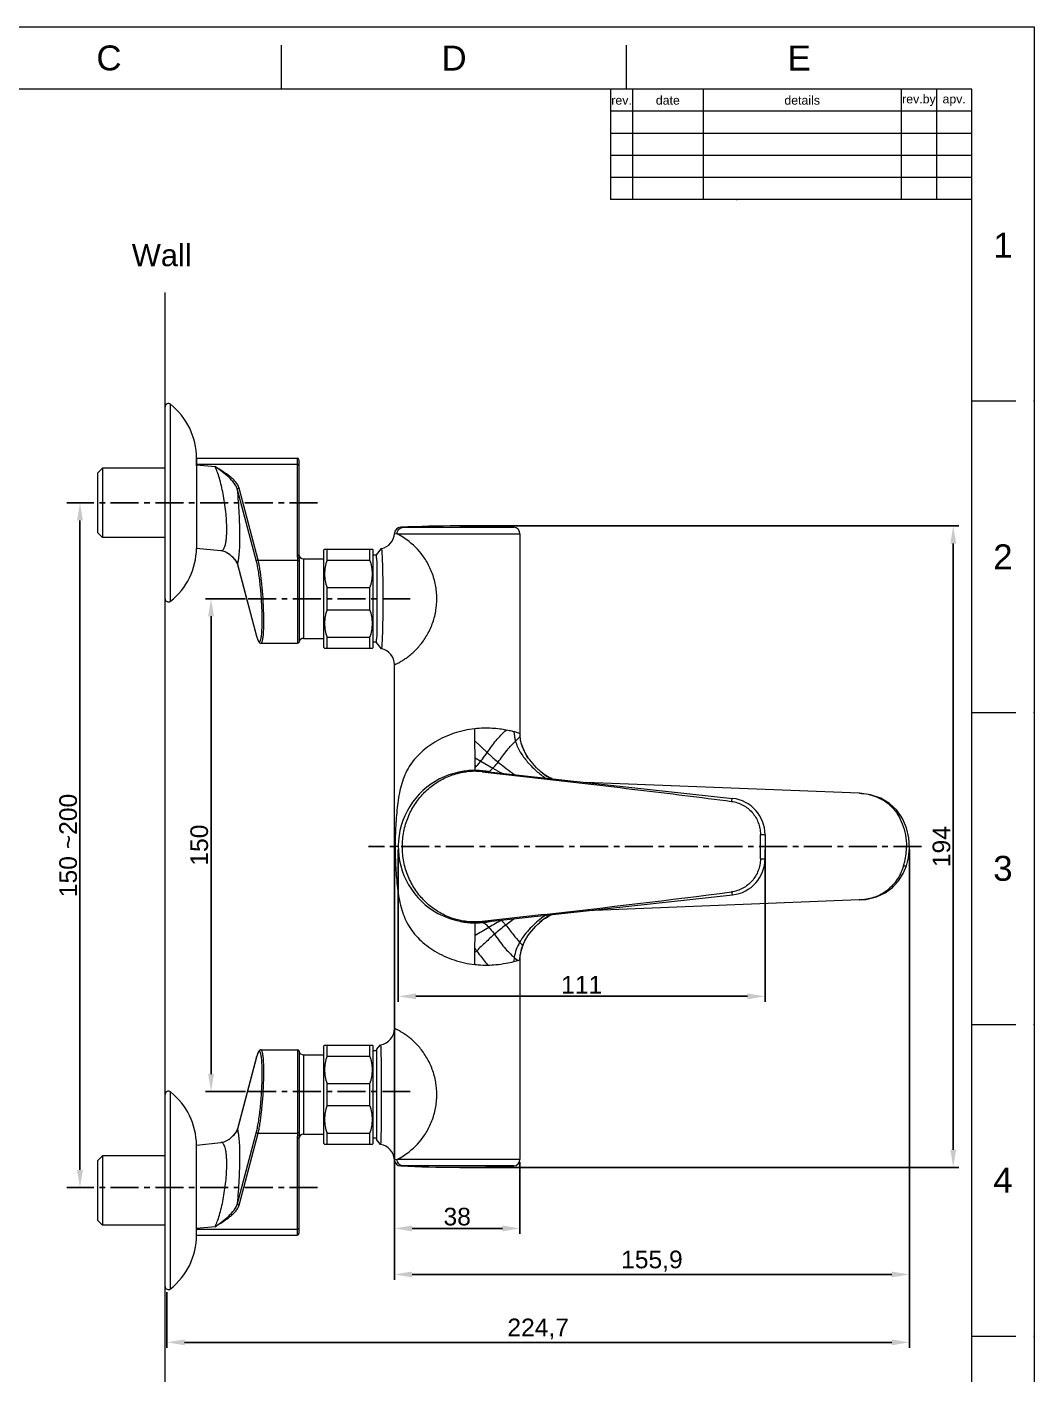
# Model space of a CAD drawing. Header units: millimetres. Extents: x 789 to 1209, y -1278 to -684.
# Drawn here: x 980.5 to 1209.1, y -989.4 to -683.8 of the extents above; entities that cross this region are included whole.
import ezdxf

# ---------------------------------------------------------------- set-up
doc = ezdxf.new("R2010")
doc.units = ezdxf.units.MM
doc.header["$LTSCALE"] = 0.1
doc.linetypes.add('CENTERX2', pattern=[101.6, 63.5, -12.7, 12.7, -12.7])
doc.layers.get('0').update_dxf_attribs({"lineweight": 13})
doc.layers.add('CENTER', color=1, linetype='CENTERX2')
doc.layers.add('TEXT', color=2, linetype='Continuous')
doc.layers.add('DIM', color=3, linetype='Continuous', lineweight=9)
doc.layers.add('FORM', color=7, linetype='Continuous', lineweight=13)
doc.styles.get("Standard").update_dxf_attribs({"font": 'arial.ttf'})
doc.dimstyles.new('ISO-25', dxfattribs={"dimtxt": 2.5, "dimasz": 2.5, "dimexe": 1.25, "dimexo": 0.625, "dimtad": 1, "dimlfac": 1.333333, "dimtxsty": 'Standard', "dimcen": 2.5, "dimadec": 0, "dimazin": 0, "dimtfac": 1, "dimtmove": 0, "dimatfit": 3, "dimfxl": 0, "dimarcsym": 0})

# ---------------------------------------------------------------- blocks, each defined once
blk = doc.blocks.new('*D3')
at = {"layer": 'Defpoints', "color": 0}
for p in [(989.55, -791.79), (989.55, -947.12), (992.57, -947.12)]:
    blk.add_point(p, dxfattribs=at)
at = {"layer": 'DIM', "color": 0, "lineweight": -2}
for p, q in [((990.18, -791.79), (993.82, -791.79)), ((992.57, -795.79), (992.57, -943.12)), ((990.18, -947.12), (993.82, -947.12))]:
    blk.add_line(p, q, dxfattribs=at)
at = {"layer": 'DIM', "color": 0}
for points in [[(991.9, -795.79), (993.24, -795.79), (992.57, -791.79)], [(991.9, -943.12), (993.24, -943.12), (992.57, -947.12)]]:
    blk.add_solid(points, dxfattribs=at)
at = {"layer": 'DIM', "color": 0, "insert": (989.9, -869.53), "char_height": 4, "attachment_point": 5, "rotation": 90}
blk.add_mtext('150 ~200', dxfattribs=at)
blk = doc.blocks.new('*D4')
at = {"layer": 'Defpoints', "color": 0}
for p in [(1022.33, -813.54), (1030.74, -813.54), (1030.74, -925.37)]:
    blk.add_point(p, dxfattribs=at)
at = {"layer": 'DIM', "color": 0, "lineweight": -2}
for p, q in [((1030.12, -813.54), (1021.08, -813.54)), ((1022.33, -921.37), (1022.33, -817.54)), ((1030.12, -925.37), (1021.08, -925.37))]:
    blk.add_line(p, q, dxfattribs=at)
at = {"layer": 'DIM', "color": 0}
for points in [[(1021.66, -817.54), (1022.99, -817.54), (1022.33, -813.54)], [(1021.66, -921.37), (1022.99, -921.37), (1022.33, -925.37)]]:
    blk.add_solid(points, dxfattribs=at)
at = {"layer": 'DIM', "color": 0, "insert": (1019.66, -869.45), "char_height": 4, "attachment_point": 5, "rotation": 90}
blk.add_mtext('150', dxfattribs=at)
blk = doc.blocks.new('*D5')
at = {"layer": 'Defpoints', "color": 0}
for p in [(1063.95, -869.79), (1180.84, -869.79), (1180.84, -966.84)]:
    blk.add_point(p, dxfattribs=at)
at = {"layer": 'DIM', "color": 0, "lineweight": -2}
for p, q in [((1063.95, -870.41), (1063.95, -968.09)), ((1180.84, -870.41), (1180.84, -968.09)), ((1067.95, -966.84), (1176.84, -966.84))]:
    blk.add_line(p, q, dxfattribs=at)
at = {"layer": 'DIM', "color": 0}
for points in [[(1067.95, -966.17), (1067.95, -967.5), (1063.95, -966.84)], [(1176.84, -966.17), (1176.84, -967.5), (1180.84, -966.84)]]:
    blk.add_solid(points, dxfattribs=at)
at = {"layer": 'DIM', "color": 0, "insert": (1122.4, -963.81), "char_height": 4, "attachment_point": 5}
blk.add_mtext('155,9', dxfattribs=at)
blk = doc.blocks.new('*D6')
at = {"layer": 'Defpoints', "color": 0}
for p in [(1064.83, -869.79), (1148.07, -869.79), (1148.07, -903.74)]:
    blk.add_point(p, dxfattribs=at)
at = {"layer": 'DIM', "color": 0, "lineweight": -2}
for p, q in [((1064.83, -870.41), (1064.83, -904.99)), ((1148.07, -870.41), (1148.07, -904.99)), ((1068.83, -903.74), (1144.07, -903.74))]:
    blk.add_line(p, q, dxfattribs=at)
at = {"layer": 'DIM', "color": 0}
for points in [[(1068.83, -903.08), (1068.83, -904.41), (1064.83, -903.74)], [(1144.07, -903.08), (1144.07, -904.41), (1148.07, -903.74)]]:
    blk.add_solid(points, dxfattribs=at)
at = {"layer": 'DIM', "color": 0, "insert": (1106.45, -901.11), "char_height": 4, "attachment_point": 5}
blk.add_mtext('111', dxfattribs=at)
blk = doc.blocks.new('*D7')
at = {"layer": 'Defpoints', "color": 0}
for p in [(1063.95, -940.82), (1092.45, -940.74), (1092.45, -956.4)]:
    blk.add_point(p, dxfattribs=at)
at = {"layer": 'DIM', "color": 0, "lineweight": -2}
for p, q in [((1063.95, -941.45), (1063.95, -957.65)), ((1092.45, -941.36), (1092.45, -957.65)), ((1067.95, -956.4), (1088.45, -956.4))]:
    blk.add_line(p, q, dxfattribs=at)
at = {"layer": 'DIM', "color": 0}
for points in [[(1067.95, -955.74), (1067.95, -957.07), (1063.95, -956.4)], [(1088.45, -955.74), (1088.45, -957.07), (1092.45, -956.4)]]:
    blk.add_solid(points, dxfattribs=at)
at = {"layer": 'DIM', "color": 0, "insert": (1078.2, -953.74), "char_height": 4, "attachment_point": 5}
blk.add_mtext('38', dxfattribs=at)
blk = doc.blocks.new('*D8')
at = {"layer": 'Defpoints', "color": 0}
for p in [(1078.2, -797.04), (1190.8, -797.04), (1078.2, -942.54)]:
    blk.add_point(p, dxfattribs=at)
at = {"layer": 'DIM', "color": 0, "lineweight": -2}
for p, q in [((1078.83, -797.04), (1192.05, -797.04)), ((1190.8, -938.54), (1190.8, -801.04)), ((1078.82, -942.54), (1192.05, -942.54))]:
    blk.add_line(p, q, dxfattribs=at)
at = {"layer": 'DIM', "color": 0}
for points in [[(1190.14, -801.04), (1191.47, -801.04), (1190.8, -797.04)], [(1190.14, -938.54), (1191.47, -938.54), (1190.8, -942.54)]]:
    blk.add_solid(points, dxfattribs=at)
at = {"layer": 'DIM', "color": 0, "insert": (1188.14, -869.79), "char_height": 4, "attachment_point": 5, "rotation": 90}
blk.add_mtext('194', dxfattribs=at)
blk = doc.blocks.new('*D14')
at = {"layer": 'Defpoints', "color": 0}
for p in [(1180.84, -869.79), (1012.32, -970.21), (1180.84, -982.24)]:
    blk.add_point(p, dxfattribs=at)
at = {"layer": 'DIM', "color": 0, "lineweight": -2}
for p, q in [((1180.84, -870.41), (1180.84, -983.49)), ((1012.32, -970.84), (1012.32, -983.49)), ((1016.32, -982.24), (1176.84, -982.24))]:
    blk.add_line(p, q, dxfattribs=at)
at = {"layer": 'DIM', "color": 0}
for points in [[(1016.32, -981.58), (1016.32, -982.91), (1012.32, -982.24)], [(1176.84, -981.58), (1176.84, -982.91), (1180.84, -982.24)]]:
    blk.add_solid(points, dxfattribs=at)
at = {"layer": 'DIM', "color": 0, "insert": (1096.58, -979.22), "char_height": 4, "attachment_point": 5}
blk.add_mtext('224,7', dxfattribs=at)

msp = doc.modelspace()

# ---------------------------------------------------------------- linework, layer by layer
for p, q in [((1038.321, -697.981), (1038.321, -687.981)), ((1116.665, -697.981), (1116.665, -687.981)), ((1195.008, -697.981), (803.291, -697.981)), ((1195.008, -1263.637), (1195.008, -697.981)), ((1011.901, -1155.19), (1011.901, -744.108)), ((1195.008, -768.688), (1205.008, -768.688)), ((1195.008, -839.395), (1205.008, -839.395)), ((1195.008, -910.102), (1205.008, -910.102)), ((1195.008, -980.809), (1205.008, -980.809))]:
    msp.add_line(p, q)
at = {"color": 7, "linetype": 'Continuous'}
for p, q in [((1011.901, -813.537), (1011.901, -770.037)), ((1013.116, -814.126), (1013.116, -769.449)), ((1019.026, -781.662), (1019.026, -802.088)), ((1019.026, -783.384), (1019.026, -781.662)), ((1019.026, -781.662), (1041.901, -781.662)), ((1041.901, -781.662), (1041.901, -803.55)), ((1042.276, -782.037), (1042.276, -803.875)), ((996.526, -785.037), (997.651, -783.912)), ((996.526, -785.038), (996.526, -798.537)), ((997.651, -783.912), (997.651, -799.662)), ((1011.901, -783.912), (997.651, -783.912)), ((1019.026, -783.019), (1041.901, -783.019)), ((1019.026, -783.144), (1023.231, -783.564)), ((1032.644, -805.118), (1028.32, -788.813)), ((1033.016, -804.769), (1028.691, -788.464)), ((1065.371, -797.341), (1065.942, -797.341)), ((1065.942, -797.341), (1091.017, -797.341)), ((996.526, -798.537), (997.651, -799.662)), ((1011.901, -799.662), (997.651, -799.662)), ((1063.945, -798.753), (1064.575, -798.839)), ((1064.575, -798.839), (1092.451, -798.839)), ((1092.451, -798.839), (1092.451, -844.111)), ((1019.024, -802.087), (1024.58, -802.643)), ((1024.582, -802.643), (1024.582, -802.643)), ((1026.411, -803.385), (1026.412, -803.386)), ((1041.901, -803.55), (1041.933, -804.769)), ((1047.901, -802.475), (1048.088, -802.287)), ((1047.901, -824.6), (1047.901, -802.475)), ((1048.088, -802.287), (1058.963, -802.287)), ((1048.651, -804.793), (1048.651, -802.287)), ((1058.401, -804.793), (1058.401, -802.287)), ((1059.151, -802.475), (1058.963, -802.287)), ((1059.151, -824.6), (1059.151, -802.475)), ((1059.901, -803.637), (1059.151, -803.637)), ((1059.901, -803.616), (1061.036, -802.193)), ((1059.901, -804.346), (1059.901, -803.616)), ((1027.365, -804.24), (1027.369, -804.245)), ((1028.018, -805.077), (1028.329, -805.772)), ((1028.32, -805.701), (1028.329, -805.772)), ((1028.32, -805.701), (1032.644, -822.006)), ((1028.329, -805.772), (1032.654, -822.077)), ((1033.016, -804.769), (1041.933, -804.769)), ((1041.933, -804.769), (1041.933, -823.662)), ((1042.276, -803.875), (1042.3, -805.025)), ((1042.3, -805.025), (1042.3, -823.366)), ((1043.326, -804.537), (1043.326, -822.537)), ((1043.326, -804.537), (1047.901, -804.537)), ((1048.651, -804.793), (1058.401, -804.793)), ((1048.651, -816.043), (1048.651, -811.032)), ((1048.651, -811.032), (1058.401, -811.032)), ((1058.401, -816.043), (1058.401, -811.032)), ((1048.651, -816.043), (1058.401, -816.043)), ((1032.644, -822.006), (1032.654, -822.077)), ((1033.662, -823.662), (1041.933, -823.662)), ((1033.663, -823.662), (1033.665, -823.662)), ((1043.326, -822.537), (1047.901, -822.537)), ((1047.901, -824.6), (1048.088, -824.787)), ((1048.088, -824.787), (1058.963, -824.787)), ((1048.651, -824.787), (1048.651, -822.282)), ((1048.651, -822.282), (1058.401, -822.282)), ((1058.401, -824.787), (1058.401, -822.282)), ((1059.151, -824.6), (1058.963, -824.787)), ((1059.901, -823.437), (1059.151, -823.437)), ((1059.901, -823.458), (1059.901, -822.728)), ((1061.036, -824.882), (1059.901, -823.458)), ((1063.951, -911.037), (1063.951, -828.537)), ((1082.218, -845.8), (1082.201, -843.05)), ((1082.26, -849.638), (1082.218, -845.8)), ((1082.218, -845.8), (1085.023, -848.434)), ((1092.451, -844.111), (1092.385, -844.088)), ((1092.385, -844.088), (1092.415, -844.742)), ((1092.459, -844.43), (1092.453, -844.111)), ((1092.478, -844.737), (1092.459, -844.43)), ((1092.477, -844.736), (1092.463, -844.528)), ((1092.478, -844.737), (1092.477, -844.736)), ((1092.547, -845.321), (1092.478, -844.738)), ((1082.074, -852.537), (1083.947, -852.64)), ((1082.296, -851.837), (1082.26, -849.638)), ((1082.26, -849.638), (1083.55, -850.373)), ((1082.307, -852.488), (1082.296, -851.837)), ((1083.55, -850.373), (1086.318, -852.013)), ((1094.545, -849.97), (1094.551, -849.978)), ((1083.837, -852.797), (1097.911, -854.393)), ((1083.947, -852.64), (1140.721, -858.853)), ((1099.518, -854.279), (1099.274, -854.165)), ((1099.436, -854.338), (1099.463, -854.313)), ((1099.463, -854.313), (1099.518, -854.279)), ((1099.727, -854.367), (1099.518, -854.279)), ((1099.518, -854.279), (1099.518, -854.279)), ((1169.467, -857.683), (1107.363, -855.202)), ((1169.486, -857.683), (1169.514, -857.685)), ((1064.833, -869.787), (1064.101, -869.787)), ((1179.428, -875.874), (1180.165, -874.131)), ((1083.947, -886.935), (1140.721, -880.722)), ((1169.462, -881.892), (1107.363, -884.372)), ((1169.486, -881.891), (1169.477, -881.892)), ((1097.939, -885.178), (1083.837, -886.778)), ((1091.149, -886.161), (1089.219, -887.586)), ((1082.26, -889.937), (1082.307, -887.087)), ((1083.797, -887.02), (1083.933, -887.024)), ((1088.114, -886.458), (1088.221, -886.539)), ((1088.382, -886.456), (1088.221, -886.539)), ((1096.979, -886.948), (1096.978, -886.949)), ((1082.226, -892.876), (1082.26, -889.937)), ((1092.37, -891.473), (1092.885, -892.021)), ((1092.885, -892.021), (1093.038, -892.206)), ((1093.075, -892.298), (1093.149, -892.107)), ((1094.551, -889.597), (1094.546, -889.603)), ((1082.201, -896.525), (1082.218, -893.775)), ((1082.218, -893.775), (1082.226, -892.876)), ((1091.155, -894.941), (1091.028, -895.859)), ((1091.155, -894.941), (1091.939, -895.62)), ((1092.453, -895.464), (1092.464, -895.044)), ((1091.028, -895.859), (1091.94, -895.62)), ((1091.94, -895.62), (1092.385, -895.487)), ((1092.385, -895.487), (1092.451, -895.464)), ((1092.451, -895.464), (1092.451, -940.736)), ((1033.661, -915.912), (1041.933, -915.912)), ((1033.665, -915.912), (1033.662, -915.912)), ((1041.933, -915.912), (1041.933, -934.806)), ((1042.3, -916.208), (1042.3, -934.55)), ((1047.901, -914.975), (1048.088, -914.787)), ((1047.901, -937.1), (1047.901, -914.975)), ((1048.088, -914.787), (1058.963, -914.787)), ((1048.651, -917.293), (1048.651, -914.787)), ((1058.401, -917.293), (1058.401, -914.787)), ((1059.151, -914.975), (1058.963, -914.787)), ((1059.151, -937.1), (1059.151, -914.975)), ((1059.901, -916.137), (1059.151, -916.137)), ((1059.901, -915.817), (1060.816, -914.736)), ((1059.901, -915.817), (1059.901, -936.258)), ((1032.644, -917.569), (1028.32, -933.874)), ((1032.654, -917.498), (1028.329, -933.803)), ((1032.644, -917.569), (1032.654, -917.498)), ((1043.326, -917.037), (1043.326, -935.037)), ((1043.326, -917.037), (1047.901, -917.037)), ((1048.651, -917.293), (1058.401, -917.293)), ((1013.116, -970.126), (1013.116, -925.449)), ((1048.651, -923.532), (1058.401, -923.532)), ((1048.651, -928.543), (1048.651, -923.532)), ((1058.401, -928.543), (1058.401, -923.532)), ((1011.901, -969.537), (1011.901, -926.037)), ((1048.651, -928.543), (1058.401, -928.543)), ((1028.02, -934.494), (1027.362, -935.328)), ((1028.329, -933.803), (1028.02, -934.494)), ((1028.32, -933.874), (1028.329, -933.803)), ((1028.32, -950.762), (1032.644, -934.457)), ((1028.691, -951.111), (1033.016, -934.806)), ((1033.016, -934.806), (1041.933, -934.806)), ((1041.933, -934.806), (1041.901, -936.025)), ((1042.3, -934.55), (1042.276, -935.7)), ((1043.326, -935.037), (1047.901, -935.037)), ((1048.651, -934.782), (1058.401, -934.782)), ((1048.651, -937.287), (1048.651, -934.782)), ((1058.401, -937.287), (1058.401, -934.782)), ((1019.024, -937.487), (1024.58, -936.932)), ((1019.026, -957.912), (1019.026, -937.487)), ((1024.582, -936.932), (1024.582, -936.932)), ((1026.412, -936.189), (1026.348, -936.239)), ((1027.362, -935.328), (1026.412, -936.189)), ((1026.412, -936.189), (1026.412, -936.189)), ((1041.901, -936.025), (1041.901, -957.912)), ((1042.276, -935.7), (1042.276, -957.537)), ((1047.901, -937.1), (1048.088, -937.287)), ((1048.088, -937.287), (1058.963, -937.287)), ((1059.151, -937.1), (1058.963, -937.287)), ((1059.901, -935.937), (1059.151, -935.937)), ((1060.816, -937.338), (1059.901, -936.258)), ((996.526, -941.037), (997.651, -939.912)), ((996.526, -941.038), (996.526, -954.537)), ((997.651, -939.912), (997.651, -955.662)), ((1011.901, -939.912), (997.651, -939.912)), ((1064.575, -940.736), (1063.945, -940.822)), ((1092.451, -940.736), (1064.575, -940.736)), ((1065.942, -942.234), (1065.371, -942.233)), ((1091.017, -942.234), (1065.942, -942.234)), ((996.526, -954.537), (997.651, -955.662)), ((1011.901, -955.662), (997.651, -955.662)), ((1023.231, -956.011), (1019.026, -956.431)), ((1019.026, -957.912), (1019.026, -956.191)), ((1019.026, -956.556), (1041.901, -956.556)), ((1019.026, -957.912), (1041.901, -957.912))]:
    msp.add_line(p, q, dxfattribs=at)
msp.add_lwpolyline([(789.15, -683.839), (1209.15, -683.839), (1209.15, -1277.779), (789.15, -1277.779)], close=True)
for points in [[(1024.582, -802.643), (1025.22, -802.767), (1025.851, -803.02), (1026.348, -803.335), (1026.412, -803.386)], [(1026.411, -803.385), (1027.36, -804.245), (1028.018, -805.077)], [(1032.654, -822.077), (1032.763, -822.462), (1032.889, -822.831), (1033.015, -823.123), (1033.149, -823.352), (1033.317, -823.534), (1033.569, -823.654), (1033.665, -823.662)], [(1094.545, -849.97), (1094.401, -849.775), (1094.195, -849.475), (1093.95, -849.083), (1093.693, -848.631), (1093.445, -848.141), (1093.212, -847.621), (1093.001, -847.074), (1092.815, -846.506), (1092.662, -845.919), (1092.547, -845.321)], [(1096.979, -852.627), (1096.925, -852.578), (1096.597, -852.262), (1096.233, -851.887), (1095.85, -851.476), (1095.452, -851.041), (1095.047, -850.584), (1094.657, -850.114), (1094.551, -849.978)], [(1099.274, -854.165), (1098.772, -853.903), (1098.307, -853.626), (1097.88, -853.342), (1097.496, -853.059), (1097.181, -852.804), (1096.979, -852.627)], [(1180.165, -874.131), (1180.626, -872.364), (1180.861, -870.114), (1180.72, -867.78), (1180.183, -865.497), (1179.255, -863.379), (1177.964, -861.527), (1176.343, -859.998), (1174.373, -858.813), (1171.994, -858.007), (1169.518, -857.685)], [(1169.474, -881.892), (1170.99, -881.753), (1173.387, -881.166), (1175.369, -880.234), (1177.003, -879.031), (1178.343, -877.583), (1179.428, -875.874)], [(1096.979, -886.948), (1097.308, -886.665), (1097.75, -886.325), (1098.261, -885.978), (1098.851, -885.629), (1099.521, -885.295), (1099.739, -885.207)], [(1094.551, -889.597), (1094.695, -889.413), (1095.14, -888.884), (1095.61, -888.361), (1096.074, -887.858), (1096.505, -887.407), (1096.883, -887.036), (1096.978, -886.949)], [(1092.453, -895.464), (1092.524, -894.413), (1092.766, -893.24), (1093.075, -892.297)], [(1093.149, -892.107), (1093.35, -891.637), (1093.563, -891.192), (1093.786, -890.774), (1094.014, -890.386), (1094.228, -890.05), (1094.417, -889.777), (1094.546, -889.603)], [(1033.665, -915.912), (1033.569, -915.921), (1033.318, -916.04), (1033.15, -916.222), (1033.016, -916.45), (1032.89, -916.741), (1032.765, -917.109), (1032.654, -917.498)], [(1026.348, -936.239), (1025.851, -936.555), (1025.22, -936.808), (1024.582, -936.932)]]:
    msp.add_lwpolyline(points, dxfattribs=at)
for centre, radius, start, end in [((1012.651, -770.037), 0.75, 51.64198, 180), ((1003.451, -781.662), 15.575, 0, 51.64198), ((1041.901, -782.037), 0.375, 0, 90), ((1065.442, -798.84), 1.5, 92.71951, 176.6757), ((1078.201, -1067.975), 270.938, 87.2877, 92.71416), ((1090.951, -798.839), 1.5, 0, 87.2877), ((1060.201, -798.537), 3.75, 282.86274, 356.70747), ((1003.451, -801.912), 15.575, 308.35802, 359.35675), ((1043.326, -803.487), 1.05, 180, 270), ((1012.651, -813.537), 0.75, 180, 308.35802), ((1043.516, -819.123), 11.247, 194.85277, 195.26874), ((1041.933, -823.287), 0.375, 270, 347.8468), ((1043.326, -823.587), 1.05, 90, 167.8468), ((1060.201, -828.538), 3.75, 0.0022, 77.13498), ((1100.093, -844.112), 7.704, 184.69171, 185.45066), ((1099.856, -844.109), 7.405, 180.01584, 183.24492), ((1082.07, -869.787), 17.25, 89.98832, 276.24562), ((1082.326, -869.787), 17.296, 79.4039, 99.979), ((1082.34, -869.819), 17.332, 93.90308, 98.54962), ((1082.333, -869.717), 17.23, 90.86943, 93.90318), ((1082.331, -869.611), 17.124, 90.07995, 90.86729), ((1082.336, -869.795), 17.308, 98.54988, 101.28048), ((1082.112, -868.162), 15.462, 83.59799, 96.57701), ((1105.031, -843.583), 12.612, 236.28377, 237.83244), ((1102.239, -848.165), 6.746, 245.6925, 246.0421), ((1102.267, -848.102), 6.814, 246.04246, 246.60342), ((1139.824, -867.054), 8.25, 359.86458, 83.75446), ((382.365, -869.798), 764.679, 0.000788, 0.208145), ((2298.504, -869.788), 1150.434, 179.864835, 179.999988), ((382.692, -869.777), 764.352, 359.791811, 359.999256), ((2298.504, -869.787), 1150.434, 180.000012, 180.135165), ((1139.824, -872.521), 8.25, 276.24562, 0.13542), ((760.721, 2095.326), 2999.521, 276.455078, 277.273748), ((1168.964, -868.597), 13.305, 272.25558, 272.55903), ((1105.415, -896.566), 13.302, 123.76624, 125.23659), ((1105.037, -896.001), 12.623, 122.11894, 123.76636), ((1082.339, -869.762), 17.326, 258.70141, 261.40449), ((1082.326, -869.787), 17.296, 259.9905, 281.10591), ((1082.341, -869.749), 17.339, 261.40459, 266.07362), ((1082.333, -869.869), 17.219, 266.07273, 269.90766), ((1116.71, -924.077), 45.687, 126.99228, 131.14687), ((1102.912, -896.057), 10.599, 158.6946, 159.10375), ((1036.815, -844.212), 67.215, 312.492, 312.95666), ((969.42, -976.963), 140.698, 36.43317, 36.70137), ((1060.201, -911.037), 3.75, 279.44136, 359.99757), ((1041.933, -916.287), 0.375, 12.1532, 90), ((1043.326, -915.987), 1.05, 192.1532, 270), ((1043.568, -920.466), 11.301, 164.75585, 165.1475), ((1012.651, -926.037), 0.75, 51.64198, 180), ((1003.451, -937.662), 15.575, 0.64335, 51.64198), ((1043.326, -936.087), 1.05, 90, 180), ((1015.832, -923.067), 16.856, 308.56344, 308.87963), ((1022.214, -930.325), 7.186, 315.4846, 316.30305), ((1060.201, -941.037), 3.75, 3.29162, 80.56191), ((1065.442, -940.735), 1.5, 183.3243, 267.28049), ((1090.951, -940.736), 1.5, 272.7123, 0), ((1078.201, -671.6), 270.938, 267.28584, 272.7123), ((1003.451, -957.912), 15.575, 308.35802, 0), ((1041.901, -957.537), 0.375, 270, 0), ((1012.651, -969.537), 0.75, 180, 308.35802)]:
    msp.add_arc(centre, radius, start, end, dxfattribs=at)
for points, knots in [([(1028.691, -788.464), (1028.558, -787.96), (1028.095, -787.246), (1027.312, -786.437), (1026.34, -785.609), (1024.968, -784.652), (1023.818, -783.931), (1023.231, -783.564)], [0, 0, 0, 0, 0.2096012, 0.32817, 0.4541346, 0.7216416, 1, 1, 1, 1]), ([(1025.894, -797.759), (1025.894, -796.439), (1025.722, -793.742), (1025.148, -789.867), (1024.443, -786.842), (1023.773, -784.802), (1023.417, -783.943), (1023.231, -783.564)], [0, 0, 0, 0, 0.2726632, 0.556699, 0.8083233, 0.9128644, 1, 1, 1, 1]), ([(1028.32, -788.813), (1028.19, -788.283), (1027.591, -787.246), (1026.337, -785.938), (1024.842, -784.712), (1023.774, -783.945), (1023.231, -783.564)], [0, 0, 0, 0, 0.2207058, 0.468609, 0.7319878, 1, 1, 1, 1]), ([(1042.276, -783.344), (1042.276, -783.259), (1042.183, -783.077), (1041.995, -783.019), (1041.901, -783.019)], [0, 0, 0, 0, 0.4746814, 1, 1, 1, 1]), ([(1028.32, -788.813), (1028.32, -788.726), (1028.412, -788.543), (1028.596, -788.47), (1028.691, -788.464)], [0, 0, 0, 0, 0.4768962, 1, 1, 1, 1]), ([(1028.876, -799.35), (1028.876, -797.634), (1028.763, -794.115), (1028.498, -790.606), (1028.32, -788.813)], [0, 0, 0, 0, 0.4878724, 1, 1, 1, 1]), ([(1064.575, -798.839), (1064.575, -798.47), (1064.848, -797.711), (1065.584, -797.359), (1065.942, -797.341)], [0, 0, 0, 0, 0.5077051, 1, 1, 1, 1]), ([(1024.582, -802.643), (1024.675, -802.653), (1024.888, -802.609), (1025.15, -802.358), (1025.368, -801.96), (1025.553, -801.406), (1025.703, -800.697), (1025.813, -799.838), (1025.88, -798.841), (1025.894, -798.133), (1025.894, -797.759)], [0, 0, 0, 0, 0.0523183, 0.1142783, 0.1968973, 0.305117, 0.4405538, 0.6028921, 0.790361, 1, 1, 1, 1]), ([(1028.32, -805.701), (1028.37, -805.573), (1028.459, -805.272), (1028.616, -804.505), (1028.757, -803.253), (1028.857, -801.437), (1028.876, -800.087), (1028.876, -799.35)], [0, 0, 0, 0, 0.0643379, 0.1470259, 0.3668378, 0.6545, 1, 1, 1, 1]), ([(1063.951, -828.537), (1063.951, -828.539), (1063.962, -828.53), (1063.973, -828.529), (1063.999, -828.515), (1064.051, -828.492), (1064.142, -828.449), (1064.278, -828.384), (1064.453, -828.299), (1064.759, -828.143), (1065.228, -827.889), (1065.88, -827.5), (1066.639, -826.996), (1067.476, -826.365), (1068.698, -825.306), (1070.197, -823.663), (1071.737, -821.301), (1072.873, -818.585), (1073.525, -815.665), (1073.644, -812.657), (1073.203, -809.687), (1072.265, -806.867), (1070.489, -803.639), (1067.893, -800.837), (1065.533, -799.326), (1064.575, -798.839)], [0, 0, 0, 0, 0.0001474, 0.0005892, 0.0013251, 0.0023547, 0.0052935, 0.0094022, 0.0146735, 0.0210973, 0.0373601, 0.0580161, 0.082805, 0.1113419, 0.1431609, 0.2142073, 0.2913515, 0.3712636, 0.4521929, 0.533385, 0.6145165, 0.6950195, 0.7736457, 0.9126837, 1, 1, 1, 1]), ([(1026.412, -803.386), (1026.498, -803.455), (1026.827, -803.726), (1027.144, -804.013), (1027.365, -804.24)], [0, 0, 0, 0, 0.2584812, 1, 1, 1, 1]), ([(1042.276, -803.875), (1042.276, -803.79), (1042.183, -803.608), (1041.995, -803.55), (1041.901, -803.55)], [0, 0, 0, 0, 0.4746814, 1, 1, 1, 1]), ([(1061.036, -802.193), (1061.04, -802.19), (1061.033, -802.228), (1061.043, -802.251), (1061.043, -802.331), (1061.05, -802.423), (1061.057, -802.547), (1061.071, -802.763), (1061.092, -803.1), (1061.12, -803.579), (1061.151, -804.152), (1061.181, -804.816), (1061.221, -805.86), (1061.262, -807.338), (1061.296, -809.27), (1061.316, -811.366), (1061.325, -814.248), (1061.309, -817.078), (1061.262, -819.744), (1061.215, -821.441), (1061.164, -822.677), (1061.12, -823.5), (1061.093, -823.978), (1061.067, -824.354), (1061.056, -824.627), (1061.035, -824.789), (1061.042, -824.864), (1061.036, -824.882)], [0, 0, 0, 0, 0.0006243, 0.0024858, 0.0055587, 0.0098171, 0.0152379, 0.0218157, 0.0384755, 0.059818, 0.0851834, 0.1143922, 0.1475534, 0.2233006, 0.3097474, 0.4029258, 0.5003122, 0.6907146, 0.7769322, 0.8525904, 0.9150939, 0.9403972, 0.9615418, 0.9783116, 0.9903062, 0.997542, 1, 1, 1, 1]), ([(1027.369, -804.245), (1027.584, -804.466), (1027.966, -804.909), (1028.243, -805.436), (1028.32, -805.701)], [0, 0, 0, 0, 0.5272604, 1, 1, 1, 1]), ([(1032.644, -805.118), (1032.644, -805.031), (1032.736, -804.848), (1032.921, -804.775), (1033.016, -804.769)], [0, 0, 0, 0, 0.4768962, 1, 1, 1, 1]), ([(1032.666, -822.085), (1032.704, -822.225), (1032.779, -822.48), (1032.9, -822.816), (1033.019, -823.067), (1033.13, -823.234), (1033.24, -823.314), (1033.325, -823.312), (1033.38, -823.284), (1033.432, -823.233), (1033.503, -823.125), (1033.582, -822.929), (1033.662, -822.627), (1033.734, -822.24), (1033.796, -821.769), (1033.87, -820.99), (1033.926, -819.847), (1033.945, -818.305), (1033.917, -816.581), (1033.841, -814.743), (1033.722, -812.861), (1033.516, -810.471), (1033.254, -808.256), (1032.921, -806.306), (1032.741, -805.482), (1032.644, -805.118)], [0, 0, 0, 0, 0.0220591, 0.0400712, 0.0539604, 0.0638668, 0.0704599, 0.0732043, 0.0761488, 0.0796838, 0.0840417, 0.095636, 0.1113487, 0.1312272, 0.1551788, 0.1830311, 0.2494656, 0.3281509, 0.4161203, 0.5100013, 0.6061903, 0.7010249, 0.8726257, 0.9431348, 1, 1, 1, 1]), ([(1033.665, -823.662), (1033.739, -823.661), (1033.846, -823.533), (1033.926, -823.34), (1033.998, -823.101), (1034.062, -822.803), (1034.146, -822.284), (1034.267, -821.059), (1034.329, -818.945), (1034.28, -816.036), (1034.109, -812.864), (1033.834, -809.768), (1033.53, -807.389), (1033.246, -805.769), (1033.095, -805.079), (1033.016, -804.769)], [0, 0, 0, 0, 0.0115775, 0.0213387, 0.0341967, 0.0502191, 0.0693734, 0.1167188, 0.243304, 0.401144, 0.573453, 0.741937, 0.8890625, 0.9498296, 1, 1, 1, 1]), ([(1042.3, -805.025), (1042.281, -804.952), (1042.178, -804.813), (1042.015, -804.769), (1041.933, -804.769)], [0, 0, 0, 0, 0.47852, 1, 1, 1, 1]), ([(1048.651, -804.793), (1048.474, -805.295), (1048.19, -806.322), (1048.038, -807.912), (1048.19, -809.503), (1048.474, -810.53), (1048.651, -811.032)], [0, 0, 0, 0, 0.2509624, 0.5, 0.7490377, 1, 1, 1, 1]), ([(1058.401, -811.032), (1058.578, -810.53), (1058.862, -809.503), (1059.014, -807.912), (1058.862, -806.322), (1058.578, -805.295), (1058.401, -804.793)], [0, 0, 0, 0, 0.2509624, 0.5, 0.7490377, 1, 1, 1, 1]), ([(1059.901, -804.346), (1059.973, -807.409), (1060.012, -813.537), (1059.974, -819.665), (1059.901, -822.728)], [0, 0, 0, 0, 0.4999622, 1, 1, 1, 1]), ([(1048.651, -816.043), (1048.474, -816.545), (1048.19, -817.572), (1048.088, -818.634), (1048.088, -819.162)], [0, 0, 0, 0, 0.5019186, 1, 1, 1, 1]), ([(1058.963, -819.162), (1058.963, -818.634), (1058.862, -817.572), (1058.578, -816.545), (1058.401, -816.043)], [0, 0, 0, 0, 0.4980818, 1, 1, 1, 1]), ([(1048.088, -819.162), (1048.088, -819.691), (1048.19, -820.753), (1048.474, -821.78), (1048.651, -822.282)], [0, 0, 0, 0, 0.4980818, 1, 1, 1, 1]), ([(1058.401, -822.282), (1058.578, -821.78), (1058.862, -820.753), (1058.963, -819.691), (1058.963, -819.162)], [0, 0, 0, 0, 0.5019186, 1, 1, 1, 1]), ([(1082.201, -843.05), (1080.603, -843.222), (1077.446, -843.907), (1073.155, -845.877), (1069.55, -848.584), (1066.839, -851.98), (1065.306, -856.037), (1064.709, -859.657), (1064.41, -862.675), (1064.174, -865.811), (1064.101, -868.188), (1064.101, -869.787)], [0, 0, 0, 0, 0.1327028, 0.2641509, 0.3868623, 0.5017949, 0.6176534, 0.7404089, 0.8039059, 0.8679709, 1, 1, 1, 1]), ([(1089.339, -843.353), (1088.849, -843.254), (1087.787, -843.095), (1085.409, -842.866), (1083.509, -842.914), (1082.201, -843.05)], [0, 0, 0, 0, 0.2093412, 0.4492882, 1, 1, 1, 1]), ([(1085.023, -848.434), (1085.686, -847.518), (1086.933, -845.667), (1088.506, -844.067), (1089.339, -843.353)], [0, 0, 0, 0, 0.5075219, 1, 1, 1, 1]), ([(1091.028, -843.716), (1090.906, -843.686), (1090.346, -843.552), (1089.782, -843.437), (1089.339, -843.353)], [0, 0, 0, 0, 0.2176996, 1, 1, 1, 1]), ([(1087.485, -850.617), (1088.168, -849.725), (1089.1, -848.39), (1090.45, -846.826), (1091.112, -846.157), (1091.425, -845.851)], [0, 0, 0, 0, 0.5441804, 0.7878521, 1, 1, 1, 1]), ([(1092.385, -844.088), (1092.232, -844.034), (1091.779, -843.911), (1091.326, -843.791), (1091.028, -843.716)], [0, 0, 0, 0, 0.3446807, 1, 1, 1, 1]), ([(1091.425, -845.851), (1091.635, -845.646), (1091.969, -845.313), (1092.314, -844.986), (1092.424, -844.844)], [0, 0, 0, 0, 0.6192801, 1, 1, 1, 1]), ([(1091.425, -845.851), (1091.674, -846.728), (1092.419, -848.402), (1094.071, -850.541), (1095.932, -852.447), (1097.296, -853.583), (1098.031, -854.074)], [0, 0, 0, 0, 0.2551016, 0.5055087, 0.7527786, 1, 1, 1, 1]), ([(1092.424, -844.844), (1092.432, -844.833), (1092.456, -844.802), (1092.48, -844.764), (1092.478, -844.738)], [0, 0, 0, 0, 0.3344665, 1, 1, 1, 1]), ([(1092.424, -844.844), (1092.515, -845.8), (1092.996, -847.645), (1093.994, -849.249), (1094.545, -849.97)], [0, 0, 0, 0, 0.5139979, 1, 1, 1, 1]), ([(1083.55, -850.373), (1083.673, -850.221), (1084.178, -849.585), (1084.662, -848.934), (1085.023, -848.434)], [0, 0, 0, 0, 0.2404082, 1, 1, 1, 1]), ([(1085.023, -848.434), (1085.224, -848.619), (1086.032, -849.361), (1086.852, -850.09), (1087.485, -850.617)], [0, 0, 0, 0, 0.2488733, 1, 1, 1, 1]), ([(1082.297, -851.837), (1082.518, -851.615), (1082.938, -851.127), (1083.344, -850.629), (1083.55, -850.373)], [0, 0, 0, 0, 0.487772, 1, 1, 1, 1]), ([(1082.306, -852.487), (1082.306, -852.488), (1082.307, -852.49), (1082.308, -852.491), (1082.308, -852.492)], [0, 0, 0, 0, 0.4683336, 1, 1, 1, 1]), ([(1085.063, -852.71), (1085.169, -852.721), (1085.392, -852.712), (1085.71, -852.558), (1086.016, -852.316), (1086.214, -852.121), (1086.318, -852.013)], [0, 0, 0, 0, 0.2147609, 0.438613, 0.6997736, 1, 1, 1, 1]), ([(1086.318, -852.013), (1086.416, -851.912), (1086.825, -851.464), (1087.202, -850.987), (1087.485, -850.617)], [0, 0, 0, 0, 0.232326, 1, 1, 1, 1]), ([(1087.485, -850.617), (1088.075, -851.109), (1089.284, -852.057), (1090.529, -852.956), (1091.147, -853.412)], [0, 0, 0, 0, 0.4999333, 1, 1, 1, 1]), ([(1083.837, -886.778), (1083.265, -886.846), (1082.112, -886.905), (1079.851, -886.781), (1077.15, -886.178), (1074.209, -884.851), (1071.63, -883.022), (1069.426, -880.73), (1067.653, -878.002), (1066.387, -874.903), (1065.829, -872.109), (1065.72, -869.813), (1065.822, -867.516), (1066.373, -864.719), (1067.63, -861.615), (1069.398, -858.881), (1071.596, -856.582), (1074.171, -854.746), (1077.106, -853.411), (1079.239, -852.929), (1080.341, -852.802)], [0, 0, 0, 0, 0.0329205, 0.0658941, 0.1294673, 0.1900092, 0.2494244, 0.3093737, 0.3709626, 0.4345576, 0.4998605, 0.5329115, 0.5659674, 0.6312941, 0.6949297, 0.7565577, 0.816537, 0.8759559, 0.9364762, 1, 1, 1, 1]), ([(1083.837, -852.797), (1083.852, -852.755), (1083.872, -852.699), (1083.926, -852.637), (1083.947, -852.64)], [0, 0, 0, 0, 0.6717397, 1, 1, 1, 1]), ([(1096.979, -852.627), (1097.161, -852.793), (1097.92, -853.447), (1098.774, -854.001), (1099.463, -854.313)], [0, 0, 0, 0, 0.2459934, 1, 1, 1, 1]), ([(1097.911, -854.393), (1105.012, -855.206), (1115.662, -856.442), (1129.853, -858.167), (1136.945, -859.064), (1140.491, -859.519)], [0, 0, 0, 0, 0.4999728, 0.7499323, 1, 1, 1, 1]), ([(1169.516, -857.685), (1170.834, -857.739), (1172.836, -858.124), (1175.229, -859.369), (1177.481, -861.22), (1179.145, -863.942), (1180.018, -867.126), (1180.178, -868.889), (1180.177, -869.787)], [0, 0, 0, 0, 0.2208661, 0.3327244, 0.4489844, 0.7055905, 0.8495859, 1, 1, 1, 1]), ([(1140.491, -859.519), (1140.505, -859.428), (1140.535, -859.265), (1140.595, -859.051), (1140.641, -858.922), (1140.698, -858.851), (1140.721, -858.853)], [0, 0, 0, 0, 0.3853259, 0.6949729, 0.9016747, 1, 1, 1, 1]), ([(1140.491, -859.519), (1140.938, -859.569), (1141.818, -859.781), (1143.469, -860.488), (1145.256, -861.924), (1146.447, -863.89), (1146.95, -865.645), (1147.035, -866.562), (1147.039, -867.02)], [0, 0, 0, 0, 0.1248669, 0.248943, 0.4962763, 0.7463211, 0.8729216, 1, 1, 1, 1]), ([(1147.039, -867.02), (1147.17, -867.02), (1147.36, -867.022), (1147.602, -867.028), (1147.758, -867.035), (1147.884, -867.043), (1147.986, -867.05), (1148.034, -867.061), (1148.074, -867.066), (1148.074, -867.074)], [0, 0, 0, 0, 0.3764505, 0.5486151, 0.7005091, 0.8259445, 0.9196929, 0.9780751, 1, 1, 1, 1]), ([(1064.101, -869.787), (1064.099, -871.386), (1064.205, -874.529), (1064.59, -879.144), (1065.303, -883.531), (1066.832, -887.591), (1069.546, -890.984), (1072.502, -893.21), (1075.234, -894.648), (1077.479, -895.54), (1079.815, -896.174), (1081.406, -896.461), (1082.201, -896.525)], [0, 0, 0, 0, 0.1319209, 0.259287, 0.3819989, 0.4978488, 0.6127017, 0.7354052, 0.8004395, 0.8670927, 0.9342016, 1, 1, 1, 1]), ([(1179.513, -874.173), (1179.621, -873.829), (1180.01, -872.398), (1180.177, -870.908), (1180.177, -869.787)], [0, 0, 0, 0, 0.2436626, 1, 1, 1, 1]), ([(1147.046, -872.555), (1147.03, -873.012), (1146.955, -873.929), (1146.57, -875.251), (1145.967, -876.479), (1145.162, -877.577), (1144.183, -878.512), (1143.06, -879.262), (1141.818, -879.793), (1140.938, -880.007), (1140.491, -880.056)], [0, 0, 0, 0, 0.1268075, 0.253129, 0.3787837, 0.5036496, 0.6277751, 0.7515081, 0.875354, 1, 1, 1, 1]), ([(1147.039, -872.555), (1147.17, -872.555), (1147.36, -872.553), (1147.602, -872.547), (1147.758, -872.54), (1147.884, -872.532), (1147.986, -872.525), (1148.034, -872.514), (1148.074, -872.509), (1148.074, -872.501)], [0, 0, 0, 0, 0.3764509, 0.5486154, 0.7005093, 0.8259446, 0.9196928, 0.9780751, 1, 1, 1, 1]), ([(1179.513, -874.173), (1179.138, -875.379), (1178.083, -877.572), (1175.63, -880.07), (1172.69, -881.5), (1170.598, -881.842), (1169.558, -881.888)], [0, 0, 0, 0, 0.2819565, 0.53278, 0.7674269, 1, 1, 1, 1]), ([(1180.165, -874.131), (1180.138, -874.211), (1179.844, -874.252), (1179.649, -874.209), (1179.513, -874.173)], [0, 0, 0, 0, 0.3757177, 1, 1, 1, 1]), ([(1140.491, -880.056), (1140.505, -880.147), (1140.535, -880.31), (1140.595, -880.524), (1140.641, -880.652), (1140.698, -880.724), (1140.721, -880.722)], [0, 0, 0, 0, 0.3853173, 0.69497, 0.901675, 1, 1, 1, 1]), ([(1097.74, -885.701), (1097.203, -886.08), (1096.185, -886.918), (1094.304, -888.768), (1093.023, -890.318), (1092.37, -891.473)], [0, 0, 0, 0, 0.2489529, 0.4974715, 1, 1, 1, 1]), ([(1099.578, -885.212), (1099.332, -885.317), (1098.394, -885.783), (1097.554, -886.425), (1096.979, -886.948)], [0, 0, 0, 0, 0.2565533, 1, 1, 1, 1]), ([(1085.387, -888.106), (1084.87, -888.415), (1083.84, -889.047), (1082.786, -889.637), (1082.261, -889.938)], [0, 0, 0, 0, 0.4990748, 1, 1, 1, 1]), ([(1082.308, -887.083), (1082.308, -887.084), (1082.307, -887.085), (1082.306, -887.087), (1082.306, -887.087)], [0, 0, 0, 0, 0.5316601, 1, 1, 1, 1]), ([(1083.837, -886.778), (1083.852, -886.82), (1083.872, -886.876), (1083.926, -886.937), (1083.947, -886.935)], [0, 0, 0, 0, 0.6717436, 1, 1, 1, 1]), ([(1083.933, -887.024), (1084.061, -887.035), (1084.331, -887.123), (1084.824, -887.497), (1085.159, -887.852), (1085.387, -888.106)], [0, 0, 0, 0, 0.2099349, 0.4457349, 1, 1, 1, 1]), ([(1088.221, -886.539), (1087.741, -886.787), (1086.784, -887.287), (1085.85, -887.829), (1085.387, -888.106)], [0, 0, 0, 0, 0.5002418, 1, 1, 1, 1]), ([(1085.387, -888.106), (1085.493, -888.224), (1085.932, -888.731), (1086.342, -889.262), (1086.648, -889.673)], [0, 0, 0, 0, 0.2361002, 1, 1, 1, 1]), ([(1088.221, -886.539), (1088.394, -886.679), (1088.736, -887.023), (1089.052, -887.387), (1089.219, -887.586)], [0, 0, 0, 0, 0.4613239, 1, 1, 1, 1]), ([(1089.219, -887.586), (1089.826, -888.309), (1090.821, -889.648), (1091.879, -890.94), (1092.37, -891.473)], [0, 0, 0, 0, 0.565599, 1, 1, 1, 1]), ([(1086.648, -889.673), (1085.962, -890.274), (1084.609, -891.507), (1083.291, -892.778), (1082.619, -893.405)], [0, 0, 0, 0, 0.4979267, 1, 1, 1, 1]), ([(1086.648, -889.673), (1087.385, -890.664), (1088.694, -892.581), (1090.343, -894.227), (1091.155, -894.941)], [0, 0, 0, 0, 0.5331227, 1, 1, 1, 1]), ([(1092.37, -891.473), (1092.07, -892.004), (1091.553, -893.128), (1091.257, -894.329), (1091.155, -894.941)], [0, 0, 0, 0, 0.4951627, 1, 1, 1, 1]), ([(1093.01, -892.276), (1092.816, -892.784), (1092.503, -893.84), (1092.393, -894.936), (1092.385, -895.487)], [0, 0, 0, 0, 0.4968747, 1, 1, 1, 1]), ([(1094.546, -889.603), (1094.398, -889.797), (1093.808, -890.609), (1093.314, -891.497), (1093.038, -892.206)], [0, 0, 0, 0, 0.2426307, 1, 1, 1, 1]), ([(1093.038, -892.206), (1093.044, -892.215), (1093.061, -892.242), (1093.083, -892.277), (1093.075, -892.297)], [0, 0, 0, 0, 0.3343298, 1, 1, 1, 1]), ([(1082.619, -893.405), (1082.82, -893.678), (1083.632, -894.783), (1084.456, -895.884), (1085.144, -896.654)], [0, 0, 0, 0, 0.2472366, 1, 1, 1, 1]), ([(1082.201, -896.525), (1082.454, -896.55), (1083.432, -896.638), (1084.416, -896.668), (1085.144, -896.654)], [0, 0, 0, 0, 0.258531, 1, 1, 1, 1]), ([(1085.144, -896.654), (1085.751, -896.64), (1087.14, -896.571), (1089.105, -896.287), (1090.452, -896.006), (1091.028, -895.859)], [0, 0, 0, 0, 0.3062586, 0.7005382, 1, 1, 1, 1]), ([(1064.575, -940.736), (1065.533, -940.249), (1067.893, -938.738), (1070.488, -935.936), (1072.265, -932.709), (1073.203, -929.891), (1073.644, -926.921), (1073.526, -923.913), (1072.874, -920.992), (1071.739, -918.275), (1070.198, -915.912), (1068.698, -914.268), (1067.475, -913.209), (1066.638, -912.578), (1065.88, -912.074), (1065.228, -911.686), (1064.759, -911.432), (1064.453, -911.276), (1064.278, -911.191), (1064.142, -911.126), (1064.051, -911.082), (1063.999, -911.06), (1063.973, -911.046), (1063.962, -911.045), (1063.951, -911.036), (1063.951, -911.037)], [0, 0, 0, 0, 0.0873172, 0.2263243, 0.304919, 0.3854062, 0.466511, 0.5477235, 0.6286624, 0.7085961, 0.7857816, 0.856853, 0.8886722, 0.9172119, 0.9419952, 0.962646, 0.9789042, 0.9853269, 0.9905976, 0.994706, 0.9976448, 0.9986746, 0.9994106, 0.9998526, 1, 1, 1, 1]), ([(1032.644, -934.457), (1032.741, -934.092), (1032.921, -933.268), (1033.255, -931.316), (1033.517, -929.1), (1033.722, -926.709), (1033.841, -924.827), (1033.917, -922.988), (1033.945, -921.265), (1033.926, -919.723), (1033.869, -918.58), (1033.796, -917.801), (1033.733, -917.332), (1033.662, -916.945), (1033.581, -916.643), (1033.503, -916.448), (1033.431, -916.341), (1033.379, -916.29), (1033.323, -916.262), (1033.239, -916.261), (1033.129, -916.342), (1033.017, -916.51), (1032.899, -916.762), (1032.778, -917.098), (1032.703, -917.353), (1032.664, -917.494)], [0, 0, 0, 0, 0.0569141, 0.1274653, 0.2991135, 0.3939611, 0.4901544, 0.5840292, 0.6719795, 0.7506317, 0.8170192, 0.8448446, 0.8687636, 0.8886088, 0.9042855, 0.9158431, 0.9201845, 0.9237066, 0.926643, 0.9293883, 0.9360057, 0.9459515, 0.9598778, 0.9779128, 1, 1, 1, 1]), ([(1033.016, -934.806), (1033.095, -934.496), (1033.246, -933.805), (1033.53, -932.185), (1033.834, -929.806), (1034.109, -926.71), (1034.28, -923.538), (1034.329, -920.629), (1034.267, -918.515), (1034.146, -917.291), (1034.062, -916.772), (1033.998, -916.473), (1033.926, -916.234), (1033.845, -916.041), (1033.739, -915.914), (1033.665, -915.912)], [0, 0, 0, 0, 0.0502028, 0.1109996, 0.2581409, 0.4266161, 0.5989092, 0.7567302, 0.8832981, 0.9306366, 0.9497896, 0.965808, 0.9786654, 0.9884238, 1, 1, 1, 1]), ([(1060.816, -914.736), (1060.819, -914.733), (1060.813, -914.771), (1060.821, -914.794), (1060.82, -914.874), (1060.825, -914.965), (1060.829, -915.089), (1060.837, -915.303), (1060.849, -915.638), (1060.865, -916.113), (1060.883, -916.683), (1060.9, -917.343), (1060.922, -918.383), (1060.944, -919.855), (1060.962, -921.781), (1060.973, -923.872), (1060.976, -926.041), (1060.973, -928.214), (1060.962, -930.302), (1060.944, -932.228), (1060.922, -933.696), (1060.899, -934.736), (1060.883, -935.396), (1060.865, -935.966), (1060.849, -936.44), (1060.835, -936.814), (1060.827, -937.062), (1060.82, -937.206), (1060.82, -937.274), (1060.815, -937.315), (1060.818, -937.334), (1060.816, -937.338)], [0, 0, 0, 0, 0.000622, 0.0024791, 0.0055442, 0.0097901, 0.0151926, 0.0217465, 0.0383396, 0.0595954, 0.0848928, 0.1140533, 0.1471739, 0.2229097, 0.3094453, 0.4027756, 0.5003439, 0.597397, 0.6910824, 0.7774174, 0.8530159, 0.8860257, 0.9154157, 0.9406302, 0.9616906, 0.9783893, 0.9903335, 0.9945274, 0.9975484, 0.9993787, 1, 1, 1, 1]), ([(1048.651, -917.293), (1048.474, -917.795), (1048.19, -918.822), (1048.088, -919.884), (1048.088, -920.412)], [0, 0, 0, 0, 0.5019186, 1, 1, 1, 1]), ([(1058.963, -920.412), (1058.963, -919.884), (1058.862, -918.822), (1058.578, -917.795), (1058.401, -917.293)], [0, 0, 0, 0, 0.4980818, 1, 1, 1, 1]), ([(1048.088, -920.412), (1048.088, -920.941), (1048.19, -922.003), (1048.474, -923.03), (1048.651, -923.532)], [0, 0, 0, 0, 0.4980818, 1, 1, 1, 1]), ([(1058.401, -923.532), (1058.578, -923.03), (1058.862, -922.003), (1058.963, -920.941), (1058.963, -920.412)], [0, 0, 0, 0, 0.5019186, 1, 1, 1, 1]), ([(1048.651, -928.543), (1048.474, -929.045), (1048.19, -930.072), (1048.038, -931.662), (1048.19, -933.253), (1048.474, -934.28), (1048.651, -934.782)], [0, 0, 0, 0, 0.2509624, 0.5, 0.7490377, 1, 1, 1, 1]), ([(1058.401, -934.782), (1058.578, -934.28), (1058.862, -933.253), (1059.014, -931.662), (1058.862, -930.072), (1058.578, -929.045), (1058.401, -928.543)], [0, 0, 0, 0, 0.2509624, 0.5, 0.7490377, 1, 1, 1, 1]), ([(1028.32, -933.874), (1028.245, -934.131), (1027.981, -934.641), (1027.615, -935.074), (1027.409, -935.289)], [0, 0, 0, 0, 0.4735018, 1, 1, 1, 1]), ([(1028.876, -940.217), (1028.876, -939.482), (1028.857, -938.133), (1028.757, -936.319), (1028.616, -935.068), (1028.459, -934.303), (1028.37, -934.002), (1028.32, -933.874)], [0, 0, 0, 0, 0.3454537, 0.6331123, 0.8529383, 0.9356418, 1, 1, 1, 1]), ([(1032.644, -934.457), (1032.644, -934.543), (1032.736, -934.727), (1032.921, -934.8), (1033.016, -934.806)], [0, 0, 0, 0, 0.4768961, 1, 1, 1, 1]), ([(1042.3, -934.55), (1042.281, -934.623), (1042.178, -934.761), (1042.015, -934.806), (1041.933, -934.806)], [0, 0, 0, 0, 0.4785201, 1, 1, 1, 1]), ([(1025.894, -941.81), (1025.894, -941.437), (1025.88, -940.729), (1025.813, -939.734), (1025.703, -938.876), (1025.553, -938.167), (1025.367, -937.614), (1025.149, -937.216), (1024.888, -936.965), (1024.675, -936.922), (1024.582, -936.932)], [0, 0, 0, 0, 0.209604, 0.3970669, 0.5594, 0.6948356, 0.8030576, 0.8856832, 0.9476578, 1, 1, 1, 1]), ([(1027.338, -935.362), (1027.268, -935.434), (1026.972, -935.723), (1026.657, -935.992), (1026.412, -936.189)], [0, 0, 0, 0, 0.2415319, 1, 1, 1, 1]), ([(1042.276, -935.7), (1042.276, -935.785), (1042.183, -935.967), (1041.995, -936.025), (1041.901, -936.025)], [0, 0, 0, 0, 0.4746814, 1, 1, 1, 1]), ([(1028.32, -950.762), (1028.498, -948.967), (1028.763, -945.456), (1028.876, -941.935), (1028.876, -940.217)], [0, 0, 0, 0, 0.5121469, 1, 1, 1, 1]), ([(1065.942, -942.234), (1065.584, -942.216), (1064.848, -941.864), (1064.575, -941.105), (1064.575, -940.736)], [0, 0, 0, 0, 0.4922948, 1, 1, 1, 1]), ([(1023.231, -956.011), (1023.417, -955.632), (1023.773, -954.772), (1024.444, -952.731), (1025.149, -949.705), (1025.722, -945.828), (1025.894, -943.131), (1025.894, -941.81)], [0, 0, 0, 0, 0.0871379, 0.191687, 0.4433325, 0.7273677, 1, 1, 1, 1]), ([(1023.231, -956.011), (1023.774, -955.63), (1024.842, -954.863), (1026.337, -953.636), (1027.591, -952.329), (1028.19, -951.292), (1028.32, -950.762)], [0, 0, 0, 0, 0.2680297, 0.5314223, 0.7793136, 1, 1, 1, 1]), ([(1023.231, -956.011), (1023.818, -955.643), (1024.969, -954.923), (1026.34, -953.966), (1027.312, -953.137), (1028.095, -952.329), (1028.558, -951.615), (1028.691, -951.111)], [0, 0, 0, 0, 0.2783803, 0.5459031, 0.6718626, 0.7904204, 1, 1, 1, 1]), ([(1028.32, -950.762), (1028.32, -950.849), (1028.412, -951.032), (1028.596, -951.105), (1028.691, -951.111)], [0, 0, 0, 0, 0.4768962, 1, 1, 1, 1]), ([(1042.276, -956.231), (1042.276, -956.316), (1042.183, -956.498), (1041.995, -956.556), (1041.901, -956.556)], [0, 0, 0, 0, 0.4746814, 1, 1, 1, 1])]:
    msp.add_open_spline(points, degree=3, knots=knots, dxfattribs=at)
for points in [[(1091.017, -797.341), (1091.018, -797.341), (1091.02, -797.341), (1091.022, -797.341)], [(1091.028, -843.716), (1091.113, -844.435), (1091.228, -845.155), (1091.425, -845.851)], [(1086.318, -852.013), (1087.003, -852.404), (1087.704, -852.767), (1088.404, -853.131)], [(1091.022, -942.234), (1091.02, -942.234), (1091.018, -942.234), (1091.017, -942.234)]]:
    msp.add_open_spline(points, degree=3, dxfattribs=at)
for p in [(1141.665, -722.981), (1209.15, -768.688), (1209.15, -839.395), (1209.15, -910.102), (1209.15, -980.809)]:
    msp.add_point(p)
at = {"layer": 'CENTER'}
for p, q in [((1046.519, -791.787), (989.551, -791.787)), ((1030.742, -813.537), (1067.492, -813.537)), ((1183.591, -869.787), (1058.09, -869.787)), ((1030.742, -925.366), (1067.492, -925.366)), ((1046.519, -947.116), (989.551, -947.116))]:
    msp.add_line(p, q, dxfattribs=at)
at = {"layer": 'FORM'}
for p, q in [((1113.008, -697.981), (1113.008, -722.981)), ((1118.008, -697.981), (1118.008, -722.981)), ((1134.008, -697.981), (1134.008, -722.981)), ((1179.008, -697.981), (1179.008, -722.981)), ((1187.008, -697.981), (1187.008, -722.981)), ((1195.008, -702.981), (1113.008, -702.981)), ((1195.008, -707.981), (1113.008, -707.981)), ((1195.008, -712.981), (1113.008, -712.981)), ((1195.008, -717.981), (1113.008, -717.981)), ((1195.008, -722.981), (1113.008, -722.981))]:
    msp.add_line(p, q, dxfattribs=at)

# ---------------------------------------------------------------- texts
at = {"char_height": 5.657, "attachment_point": 5}
for s, width, insert in [('C', 10, (999.15, -690.91)), ('D', 10, (1077.493, -690.91)), ('E', 10, (1155.836, -690.91)), ('1', 50, (1202.079, -733.334)), ('2', 50, (1202.079, -804.041)), ('3', 50, (1202.079, -874.748)), ('4', 50, (1202.079, -945.455))]:
    msp.add_mtext_dynamic_manual_height_columns(s, width=width, gutter_width=12.5, heights=[0], dxfattribs=dict(at, insert=insert))
at = {"layer": 'DIM', "insert": (1004.335, -733.115), "char_height": 5, "attachment_point": 1}
msp.add_mtext_dynamic_manual_height_columns('Wall', width=19.0186, gutter_width=12.5, heights=[0], dxfattribs=at)
at = {"layer": 'TEXT', "char_height": 2, "attachment_point": 5}
for s, width, insert in [('date', 16, (1126.008, -700.481)), ('details', 45, (1156.508, -700.481)), ('rev.by', 8, (1183.008, -700.481)), ('apv.', 8, (1191.008, -700.481)), ('rev.', 5, (1115.508, -700.481))]:
    msp.add_mtext_dynamic_manual_height_columns(s, width=width, gutter_width=12.5, heights=[0], dxfattribs=dict(at, insert=insert))

# ---------------------------------------------------------------- dimensions: what is measured, and where the dimension line sits
at = {"layer": 'DIM'}
dim = msp.add_linear_dim(base=(992.57, -947.116), p1=(989.551, -791.787), p2=(989.551, -947.116), angle=90, text='150 ~200', dimstyle='ISO-25', override={"dimtxt": 4, "dimasz": 4, "dimdec": 1, "dimlfac": 1.333333, "dimtdec": 1, "dimfxl": 1.25}, dxfattribs=at)
dim.commit()
dim.dimension.update_dxf_attribs({"geometry": '*D3', "text_midpoint": (992.57, -869.528), "dimtype": 160})
dim = msp.add_linear_dim(base=(1190.803, -797.037), p1=(1078.197, -942.537), p2=(1078.201, -797.037), angle=90, dimstyle='ISO-25', override={"dimtxt": 4, "dimasz": 4, "dimdec": 1, "dimlfac": 1.333333, "dimtdec": 1, "dimfxl": 1.25}, dxfattribs=at)
dim.commit()
dim.dimension.update_dxf_attribs({"geometry": '*D8', "text_midpoint": (1190.803, -869.787), "dimtype": 160})
dim = msp.add_linear_dim(base=(1022.328, -813.537), p1=(1030.742, -925.366), p2=(1030.742, -813.537), angle=90, text='150', dimstyle='ISO-25', override={"dimtxt": 4, "dimasz": 4, "dimdec": 1, "dimlfac": 1.333333, "dimtdec": 1, "dimfxl": 1.25}, dxfattribs=at)
dim.commit()
dim.dimension.update_dxf_attribs({"geometry": '*D4', "text_midpoint": (1019.661, -869.452)})
for base, p1, p2, picture, middle in [((1180.841, -982.245), (1012.324, -970.213), (1180.841, -869.787), '*D14', (1096.583, -979.216)), ((1180.841, -966.837), (1063.951, -869.787), (1180.841, -869.787), '*D5', (1122.396, -963.808)), ((1148.07, -903.742), (1064.833, -869.787), (1148.07, -869.787), '*D6', (1106.452, -901.108)), ((1092.451, -956.404), (1063.951, -940.821), (1092.451, -940.736), '*D7', (1078.201, -953.736))]:
    dim = msp.add_linear_dim(base=base, p1=p1, p2=p2, dimstyle='ISO-25', override={"dimtxt": 4, "dimasz": 4, "dimdec": 1, "dimlfac": 1.333333, "dimtdec": 1, "dimfxl": 1.25}, dxfattribs=at)
    dim.commit()
    dim.dimension.update_dxf_attribs({"geometry": picture, "text_midpoint": middle})

doc.saveas('drawing.dxf')
